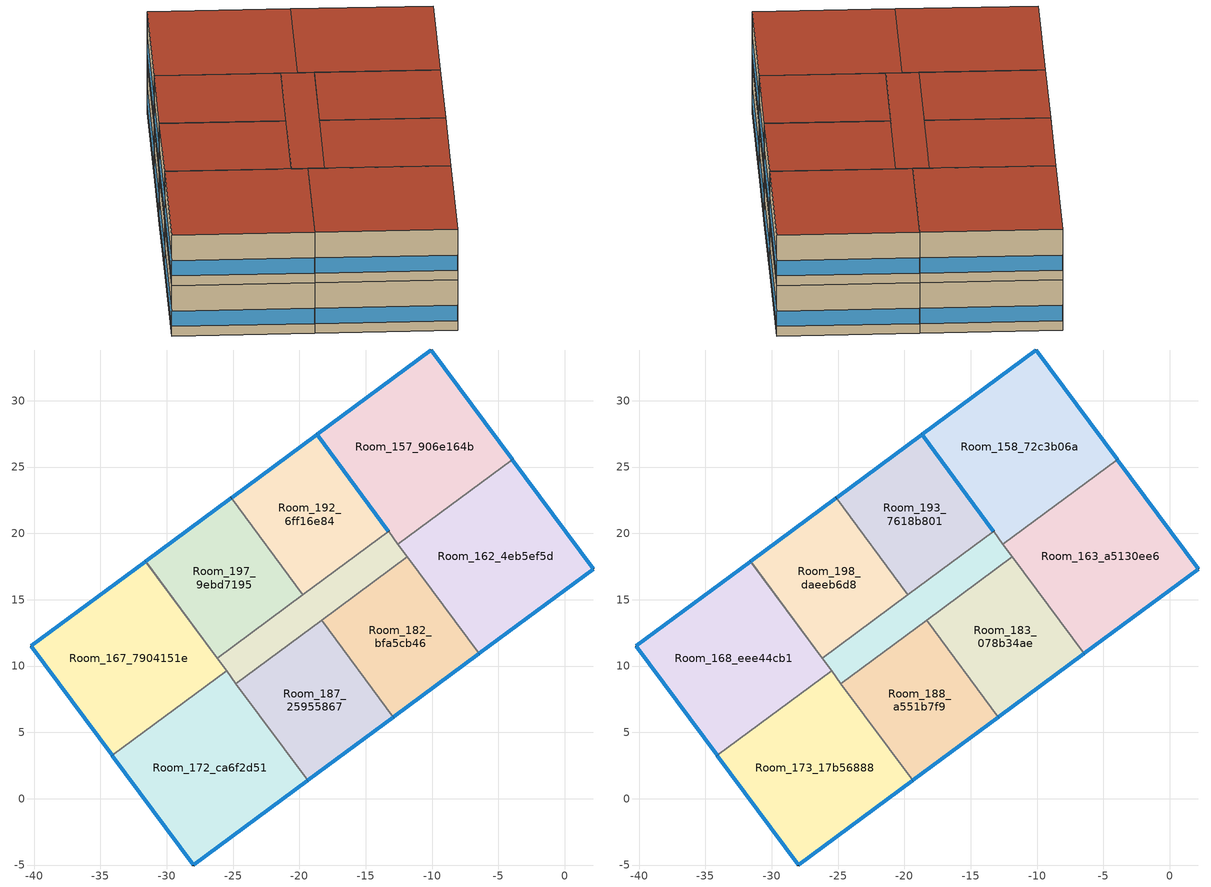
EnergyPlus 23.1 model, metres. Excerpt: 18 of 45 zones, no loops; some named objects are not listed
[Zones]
Room_157_906e164b
 floor to Room_156_32936141 (Typical Interior Floor): -10.06,33.82 -3.95,25.56 -12.57,19.19 -18.67,27.45 z12
 wall outside (Typical Insulated Exterior Mass Wall-R7 GBC): -3.95,25.56 -10.06,33.82 -18.67,27.45 -13.28,20.15 z12:16
 wall to Room_177_49199912 (Typical Interior Wall): -13.28,20.15 -12.57,19.19 z12:16
 wall to Room_162_4eb5ef5d (Typical Interior Wall): -12.57,19.19 -3.95,25.56 z12:16
 window (Customized Fenestration: u=3.08): -3.97,25.58 -10.04,33.8 / -10.08,33.8 -18.65,27.46 / -18.66,27.43 -13.3,20.17 z12.76:13.97
Room_162_4eb5ef5d
 floor to Room_161_e5f86c51 (Typical Interior Floor): -3.95,25.56 2.16,17.31 -6.46,10.93 -12.57,19.19 z12
 wall outside (Typical Insulated Exterior Mass Wall-R7 GBC): -6.46,10.93 2.16,17.31 -3.95,25.56 z12:16
 wall to Room_182_bfa5cb46 (Typical Interior Wall): -11.85,18.22 -6.46,10.93 z12:16
 wall to Room_177_49199912 (Typical Interior Wall): -12.57,19.19 -11.85,18.22 z12:16
 window (Customized Fenestration: u=3.08): 2.14,17.33 -3.94,25.54 / -6.44,10.95 2.14,17.29 z12.76:13.97
Room_167_7904151e
 floor to Room_166_d52c3456 (Typical Interior Floor): -31.6,17.89 -25.49,9.63 -34.11,3.26 -40.21,11.51 z12
 wall outside (Typical Insulated Exterior Mass Wall-R7 GBC): -31.6,17.89 -40.21,11.51 -34.11,3.26 z12:16
 wall to Room_177_49199912 (Typical Interior Wall): -25.49,9.63 -26.2,10.59 z12:16
 wall to Room_172_ca6f2d51 (Typical Interior Wall): -34.11,3.26 -25.49,9.63 z12:16
 wall to Room_197_9ebd7195 (Typical Interior Wall): -26.2,10.59 -31.6,17.89 z12:16
 window (Customized Fenestration: u=3.08): -40.2,11.49 -34.12,3.28 / -31.62,17.87 -40.19,11.53 z12.76:13.97
 roof outside (Typical IEAD Roof 19802010 6A): -40.21,11.51 -34.11,3.26 -25.49,9.63 -31.6,17.89 z16
Room_172_ca6f2d51
 floor to Room_171_979e0344 (Typical Interior Floor): -25.49,9.63 -19.38,1.37 -28,-5 -34.11,3.26 z12
 wall outside (Typical Insulated Exterior Mass Wall-R7 GBC): -34.11,3.26 -28,-5 -19.38,1.37 z12:16
 wall to Room_187_25955867 (Typical Interior Wall): -19.38,1.37 -24.78,8.66 z12:16
 wall to Room_177_49199912 (Typical Interior Wall): -24.78,8.66 -25.49,9.63 z12:16
 window (Customized Fenestration: u=3.08): -34.09,3.24 -28.02,-4.98 / -27.98,-4.98 -19.4,1.36 z12.76:13.97
Room_177_49199912
 floor to Room_176_02cfd04b (Typical Interior Floor): -13.28,20.15 -11.85,18.22 -24.78,8.66 -26.2,10.59 z12
 wall to Room_197_9ebd7195 (Typical Interior Wall): -19.74,15.37 -26.2,10.59 z12:16
 wall to Room_192_6ff16e84 (Typical Interior Wall): -13.28,20.15 -19.74,15.37 z12:16
 wall to Room_187_25955867 (Typical Interior Wall): -24.78,8.66 -18.32,13.44 z12:16
 wall to Room_182_bfa5cb46 (Typical Interior Wall): -18.32,13.44 -11.85,18.22 z12:16
Room_182_bfa5cb46
 floor to Room_181_3a411b5d (Typical Interior Floor): -11.85,18.22 -6.46,10.93 -12.92,6.15 -18.32,13.44 z12
 wall outside (Typical Insulated Exterior Mass Wall-R7 GBC): -12.92,6.15 -6.46,10.93 z12:16
 wall to Room_187_25955867 (Typical Interior Wall): -18.32,13.44 -12.92,6.15 z12:16
 window (Customized Fenestration: u=3.08): -12.9,6.17 -6.48,10.92 z12.76:13.97
Room_187_25955867
 floor to Room_186_ba301593 (Typical Interior Floor): -18.32,13.44 -12.92,6.15 -19.38,1.37 -24.78,8.66 z12
 wall outside (Typical Insulated Exterior Mass Wall-R7 GBC): -19.38,1.37 -12.92,6.15 z12:16
 window (Customized Fenestration: u=3.08): -19.36,1.39 -12.94,6.14 z12.76:13.97
Room_192_6ff16e84
 floor to Room_191_ab36b978 (Typical Interior Floor): -18.67,27.45 -13.28,20.15 -19.74,15.37 -25.14,22.67 z12
 wall outside (Typical Insulated Exterior Mass Wall-R7 GBC): -13.28,20.15 -18.67,27.45 -25.14,22.67 z12:16
 wall to Room_197_9ebd7195 (Typical Interior Wall): -25.14,22.67 -19.74,15.37 z12:16
 window (Customized Fenestration: u=3.08): -13.3,20.17 -18.66,27.43 / -18.69,27.43 -25.12,22.68 z12.76:13.97
Room_197_9ebd7195
 floor to Room_196_caea4af6 (Typical Interior Floor): -25.14,22.67 -19.74,15.37 -26.2,10.59 -31.6,17.89 z12
 wall outside (Typical Insulated Exterior Mass Wall-R7 GBC): -25.14,22.67 -31.6,17.89 z12:16
 window (Customized Fenestration: u=3.08): -25.16,22.65 -31.58,17.9 z12.76:13.97
Room_158_72c3b06a
 floor to Room_157_906e164b (Typical Interior Floor): -10.06,33.82 -3.95,25.56 -12.57,19.19 -18.67,27.45 z16
 wall outside (Typical Insulated Exterior Mass Wall-R7 GBC): -3.95,25.56 -10.06,33.82 -18.67,27.45 -13.28,20.15 z16:20
 wall to Room_178_cdf0b572 (Typical Interior Wall): -13.28,20.15 -12.57,19.19 z16:20
 wall to Room_163_a5130ee6 (Typical Interior Wall): -12.57,19.19 -3.95,25.56 z16:20
 window (Customized Fenestration: u=3.08): -3.97,25.58 -10.04,33.8 / -10.08,33.8 -18.65,27.46 / -18.66,27.43 -13.3,20.17 z16.76:17.97
 roof outside (Typical IEAD Roof 19802010 6A): -18.67,27.45 -12.57,19.19 -3.95,25.56 -10.06,33.82 z20
Room_163_a5130ee6
 floor to Room_162_4eb5ef5d (Typical Interior Floor): -3.95,25.56 2.16,17.31 -6.46,10.93 -12.57,19.19 z16
 wall outside (Typical Insulated Exterior Mass Wall-R7 GBC): -6.46,10.93 2.16,17.31 -3.95,25.56 z16:20
 wall to Room_183_078b34ae (Typical Interior Wall): -11.85,18.22 -6.46,10.93 z16:20
 wall to Room_178_cdf0b572 (Typical Interior Wall): -12.57,19.19 -11.85,18.22 z16:20
 window (Customized Fenestration: u=3.08): 2.14,17.33 -3.94,25.54 / -6.44,10.95 2.14,17.29 z16.76:17.97
 roof outside (Typical IEAD Roof 19802010 6A): -12.57,19.19 -6.46,10.93 2.16,17.31 -3.95,25.56 z20
Room_168_eee44cb1
 floor outside (Typical Insulated Exterior Mass Floor 1): -31.6,17.89 -25.49,9.63 -34.11,3.26 -40.21,11.51 z16
 wall outside (Typical Insulated Exterior Mass Wall-R7 GBC): -31.6,17.89 -40.21,11.51 -34.11,3.26 z16:20
 wall to Room_178_cdf0b572 (Typical Interior Wall): -25.49,9.63 -26.2,10.59 z16:20
 wall to Room_173_17b56888 (Typical Interior Wall): -34.11,3.26 -25.49,9.63 z16:20
 wall to Room_198_daeeb6d8 (Typical Interior Wall): -26.2,10.59 -31.6,17.89 z16:20
 window (Customized Fenestration: u=3.08): -40.2,11.49 -34.12,3.28 / -31.62,17.87 -40.19,11.53 z16.76:17.97
 roof outside (Typical IEAD Roof 19802010 6A): -40.21,11.51 -34.11,3.26 -25.49,9.63 -31.6,17.89 z20
Room_173_17b56888
 floor to Room_172_ca6f2d51 (Typical Interior Floor): -25.49,9.63 -19.38,1.37 -28,-5 -34.11,3.26 z16
 wall outside (Typical Insulated Exterior Mass Wall-R7 GBC): -34.11,3.26 -28,-5 -19.38,1.37 z16:20
 wall to Room_188_a551b7f9 (Typical Interior Wall): -19.38,1.37 -24.78,8.66 z16:20
 wall to Room_178_cdf0b572 (Typical Interior Wall): -24.78,8.66 -25.49,9.63 z16:20
 window (Customized Fenestration: u=3.08): -34.09,3.24 -28.02,-4.98 / -27.98,-4.98 -19.4,1.36 z16.76:17.97
 roof outside (Typical IEAD Roof 19802010 6A): -34.11,3.26 -28,-5 -19.38,1.37 -25.49,9.63 z20
Room_178_cdf0b572
 floor to Room_177_49199912 (Typical Interior Floor): -13.28,20.15 -11.85,18.22 -24.78,8.66 -26.2,10.59 z16
 wall to Room_198_daeeb6d8 (Typical Interior Wall): -19.74,15.37 -26.2,10.59 z16:20
 wall to Room_193_7618b801 (Typical Interior Wall): -13.28,20.15 -19.74,15.37 z16:20
 wall to Room_188_a551b7f9 (Typical Interior Wall): -24.78,8.66 -18.32,13.44 z16:20
 wall to Room_183_078b34ae (Typical Interior Wall): -18.32,13.44 -11.85,18.22 z16:20
 roof outside (Typical IEAD Roof 19802010 6A): -26.2,10.59 -24.78,8.66 -11.85,18.22 -13.28,20.15 z20
Room_183_078b34ae
 floor to Room_182_bfa5cb46 (Typical Interior Floor): -11.85,18.22 -6.46,10.93 -12.92,6.15 -18.32,13.44 z16
 wall outside (Typical Insulated Exterior Mass Wall-R7 GBC): -12.92,6.15 -6.46,10.93 z16:20
 wall to Room_188_a551b7f9 (Typical Interior Wall): -18.32,13.44 -12.92,6.15 z16:20
 window (Customized Fenestration: u=3.08): -12.9,6.17 -6.48,10.92 z16.76:17.97
 roof outside (Typical IEAD Roof 19802010 6A): -18.32,13.44 -12.92,6.15 -6.46,10.93 -11.85,18.22 z20
Room_188_a551b7f9
 floor to Room_187_25955867 (Typical Interior Floor): -18.32,13.44 -12.92,6.15 -19.38,1.37 -24.78,8.66 z16
 wall outside (Typical Insulated Exterior Mass Wall-R7 GBC): -19.38,1.37 -12.92,6.15 z16:20
 window (Customized Fenestration: u=3.08): -19.36,1.39 -12.94,6.14 z16.76:17.97
 roof outside (Typical IEAD Roof 19802010 6A): -24.78,8.66 -19.38,1.37 -12.92,6.15 -18.32,13.44 z20
Room_193_7618b801
 floor to Room_192_6ff16e84 (Typical Interior Floor): -18.67,27.45 -13.28,20.15 -19.74,15.37 -25.14,22.67 z16
 wall outside (Typical Insulated Exterior Mass Wall-R7 GBC): -13.28,20.15 -18.67,27.45 -25.14,22.67 z16:20
 wall to Room_198_daeeb6d8 (Typical Interior Wall): -25.14,22.67 -19.74,15.37 z16:20
 window (Customized Fenestration: u=3.08): -18.69,27.43 -25.12,22.68 / -13.3,20.17 -18.66,27.43 z16.76:17.97
 roof outside (Typical IEAD Roof 19802010 6A): -25.14,22.67 -19.74,15.37 -13.28,20.15 -18.67,27.45 z20
Room_198_daeeb6d8
 floor to Room_197_9ebd7195 (Typical Interior Floor): -25.14,22.67 -19.74,15.37 -26.2,10.59 -31.6,17.89 z16
 wall outside (Typical Insulated Exterior Mass Wall-R7 GBC): -25.14,22.67 -31.6,17.89 z16:20
 window (Customized Fenestration: u=3.08): -25.16,22.65 -31.58,17.9 z16.76:17.97
 roof outside (Typical IEAD Roof 19802010 6A): -31.6,17.89 -26.2,10.59 -19.74,15.37 -25.14,22.67 z20
[Building]
unnamed: North Axis {deg}=0; Terrain=City; Solar Distribution=FullExterior
[Site:Location]
Montreal Int'l: Latitude {deg}=45.47; Longitude {deg}=-73.75; Time Zone {hr}=-5; Elevation {m}=36
[Site:WaterMainsTemperature]
Calculation Method=CorrelationFromWeatherFile
[SizingPeriod:DesignDay] Day of Month=21; Dry-Bulb Temperature Range Modifier Type=DefaultMultipliers; Barometric Pressure {Pa}=100456; Rain Indicator=No; Snow Indicator=No; Daylight Saving Time Indicator=No; Solar Model Indicator=ASHRAEClearSky; Sky Clearness=0; Begin Environment Reset Mode=FullResetAtBeginEnvironment
Name | Month | Day Type | Maximum Dry-Bulb Temperature {C} | Daily Dry-Bulb Temperature Range {deltaC} | Humidity Condition Type | Wetbulb or DewPoint at Maximum Dry-Bulb {C} | Wind Speed {m/s} | Wind Direction {deg} | Enthalpy at Maximum Dry-Bulb {J/kg}
Montreal.Center-Jean.Brebeuf- Ann Clg .4% Condns DB=>MWB | 7 | SummerDesignDay | 30.2 | 9.2 | Wetbulb | 21.8 | 2.1 | 200
Montreal.Center-Jean.Brebeuf- Ann Clg .4% Condns DP=>MDB | 7 | SummerDesignDay | 26.2 | 8 | Dewpoint | 21.6 | 2.1 | 200
Montreal.Center-Jean.Brebeuf- Ann Clg .4% Condns Enth=>MDB | 7 | SummerDesignDay | 28.2 | 8 | Enthalpy |  | 2.1 | 200 | 69700
Montreal.Center-Jean.Brebeuf- Ann Clg .4% Condns WB=>MDB | 7 | SummerDesignDay | 28.2 | 8.2 | Wetbulb | 23.3 | 2.1 | 200
Montreal.Center-Jean.Brebeuf- Ann Htg Wind 99.6% Condns WS=>MCDB | 1 | WinterDesignDay | -9.4 | 0 | Wetbulb | -9.4 | 5.5 | 270
Montreal.Center-Jean.Brebeuf- Ann Hum_n 99% Condns DP=>MCDB | 1 | WinterDesignDay | -18.3 | 0 | Dewpoint | -25.6 | 2.2 | 270
Montreal.Center-Jean.Brebeuf- Ann Hum_n 99.6% Condns DP=>MCDB | 1 | WinterDesignDay | -20.8 | 0 | Dewpoint | -28.3 | 2.2 | 270
Montreal.Center-Jean.Brebeuf- April .4% Condns DB=>MCWB | 4 | SummerDesignDay | 24.2 | 8.1 | Wetbulb | 15.8 | 2.2 | 200
Montreal.Center-Jean.Brebeuf- April .4% Condns WB=>MCDB | 4 | SummerDesignDay | 22.6 | 8.1 | Wetbulb | 16.7 | 2.2 | 200
Montreal.Center-Jean.Brebeuf- April 10% Condns DB=>MCWB | 4 | SummerDesignDay | 13.9 | 12.3 | Wetbulb | 8.2 | 2.2 | 200
Montreal.Center-Jean.Brebeuf- April 10% Condns WB=>MCDB | 4 | SummerDesignDay | 13.5 | 11.2 | Wetbulb | 8.9 | 2.2 | 200
Montreal.Center-Jean.Brebeuf- April 2% Condns DB=>MCWB | 4 | SummerDesignDay | 19.5 | 8.1 | Wetbulb | 11.6 | 2.2 | 200
Montreal.Center-Jean.Brebeuf- April 2% Condns WB=>MCDB | 4 | SummerDesignDay | 17.5 | 8.1 | Wetbulb | 13.3 | 2.2 | 200
Montreal.Center-Jean.Brebeuf- April 5% Condns DB=>MCWB | 4 | SummerDesignDay | 16.6 | 12.3 | Wetbulb | 10 | 2.2 | 200
Montreal.Center-Jean.Brebeuf- April 5% Condns WB=>MCDB | 4 | SummerDesignDay | 15.3 | 11.2 | Wetbulb | 10.8 | 2.2 | 200
Montreal.Center-Jean.Brebeuf- August .4% Condns DB=>MCWB | 8 | SummerDesignDay | 31.4 | 8 | Wetbulb | 22.6 | 1.6 | 200
Montreal.Center-Jean.Brebeuf- August .4% Condns WB=>MCDB | 8 | SummerDesignDay | 29.3 | 8 | Wetbulb | 24.1 | 1.6 | 200
Montreal.Center-Jean.Brebeuf- August 10% Condns DB=>MCWB | 8 | SummerDesignDay | 26.3 | 9.2 | Wetbulb | 19.8 | 1.6 | 200
Montreal.Center-Jean.Brebeuf- August 10% Condns WB=>MCDB | 8 | SummerDesignDay | 24.7 | 8.3 | Wetbulb | 20.9 | 1.6 | 200
Montreal.Center-Jean.Brebeuf- August 2% Condns DB=>MCWB | 8 | SummerDesignDay | 29.2 | 8 | Wetbulb | 21.2 | 1.6 | 200
Montreal.Center-Jean.Brebeuf- August 2% Condns WB=>MCDB | 8 | SummerDesignDay | 27.2 | 8 | Wetbulb | 22.7 | 1.6 | 200
Montreal.Center-Jean.Brebeuf- August 5% Condns DB=>MCWB | 8 | SummerDesignDay | 27.7 | 9.2 | Wetbulb | 20.5 | 1.6 | 200
Montreal.Center-Jean.Brebeuf- August 5% Condns WB=>MCDB | 8 | SummerDesignDay | 25.7 | 8.3 | Wetbulb | 21.7 | 1.6 | 200
Montreal.Center-Jean.Brebeuf- December .4% Condns DB=>MCWB | 12 | SummerDesignDay | 10.9 | 5.8 | Wetbulb | 9.4 | 1.9 | 200
Montreal.Center-Jean.Brebeuf- December .4% Condns WB=>MCDB | 12 | SummerDesignDay | 10.8 | 5.8 | Wetbulb | 9.6 | 1.9 | 200
Montreal.Center-Jean.Brebeuf- December 10% Condns DB=>MCWB | 12 | SummerDesignDay | 3.5 | 7.2 | Wetbulb | 2.3 | 1.9 | 200
Montreal.Center-Jean.Brebeuf- December 10% Condns WB=>MCDB | 12 | SummerDesignDay | 3.4 | 7.1 | Wetbulb | 2.3 | 1.9 | 200
Montreal.Center-Jean.Brebeuf- December 2% Condns DB=>MCWB | 12 | SummerDesignDay | 7.6 | 5.8 | Wetbulb | 6.2 | 1.9 | 200
Montreal.Center-Jean.Brebeuf- December 2% Condns WB=>MCDB | 12 | SummerDesignDay | 7.5 | 5.8 | Wetbulb | 6.3 | 1.9 | 200
Montreal.Center-Jean.Brebeuf- December 5% Condns DB=>MCWB | 12 | SummerDesignDay | 5.4 | 7.2 | Wetbulb | 4 | 1.9 | 200
Montreal.Center-Jean.Brebeuf- December 5% Condns WB=>MCDB | 12 | SummerDesignDay | 5.2 | 7.1 | Wetbulb | 4.1 | 1.9 | 200
Montreal.Center-Jean.Brebeuf- February .4% Condns DB=>MCWB | 2 | SummerDesignDay | 8.2 | 7.1 | Wetbulb | 5.7 | 2 | 200
Montreal.Center-Jean.Brebeuf- February .4% Condns WB=>MCDB | 2 | SummerDesignDay | 7.9 | 7.1 | Wetbulb | 6.3 | 2 | 200
Montreal.Center-Jean.Brebeuf- February 10% Condns DB=>MCWB | 2 | SummerDesignDay | 2 | 7.9 | Wetbulb | 0.6 | 2 | 200
Montreal.Center-Jean.Brebeuf- February 10% Condns WB=>MCDB | 2 | SummerDesignDay | 2 | 7.7 | Wetbulb | 0.7 | 2 | 200
Montreal.Center-Jean.Brebeuf- February 2% Condns DB=>MCWB | 2 | SummerDesignDay | 5.6 | 7.1 | Wetbulb | 3.5 | 2 | 200
Montreal.Center-Jean.Brebeuf- February 2% Condns WB=>MCDB | 2 | SummerDesignDay | 5.3 | 7.1 | Wetbulb | 3.8 | 2 | 200
Montreal.Center-Jean.Brebeuf- February 5% Condns DB=>MCWB | 2 | SummerDesignDay | 3.7 | 7.9 | Wetbulb | 2 | 2 | 200
Montreal.Center-Jean.Brebeuf- February 5% Condns WB=>MCDB | 2 | SummerDesignDay | 3.5 | 7.7 | Wetbulb | 2.2 | 2 | 200
Montreal.Center-Jean.Brebeuf- January .4% Condns DB=>MCWB | 1 | SummerDesignDay | 9.3 | 7 | Wetbulb | 8.4 | 2 | 200
Montreal.Center-Jean.Brebeuf- January .4% Condns WB=>MCDB | 1 | SummerDesignDay | 9.2 | 7 | Wetbulb | 8.5 | 2 | 200
Montreal.Center-Jean.Brebeuf- January 10% Condns DB=>MCWB | 1 | SummerDesignDay | 1.4 | 8.3 | Wetbulb | 0.2 | 2 | 200
Montreal.Center-Jean.Brebeuf- January 10% Condns WB=>MCDB | 1 | SummerDesignDay | 1.4 | 8.3 | Wetbulb | 0.4 | 2 | 200
Montreal.Center-Jean.Brebeuf- January 2% Condns DB=>MCWB | 1 | SummerDesignDay | 5.9 | 7 | Wetbulb | 4.9 | 2 | 200
Montreal.Center-Jean.Brebeuf- January 2% Condns WB=>MCDB | 1 | SummerDesignDay | 5.8 | 7 | Wetbulb | 4.9 | 2 | 200
Montreal.Center-Jean.Brebeuf- January 5% Condns DB=>MCWB | 1 | SummerDesignDay | 3.6 | 8.3 | Wetbulb | 2.3 | 2 | 200
Montreal.Center-Jean.Brebeuf- January 5% Condns WB=>MCDB | 1 | SummerDesignDay | 3.5 | 8.3 | Wetbulb | 2.3 | 2 | 200
Montreal.Center-Jean.Brebeuf- July .4% Condns DB=>MCWB | 7 | SummerDesignDay | 32.3 | 8 | Wetbulb | 23.5 | 1.7 | 200
Montreal.Center-Jean.Brebeuf- July .4% Condns WB=>MCDB | 7 | SummerDesignDay | 30.8 | 8 | Wetbulb | 25 | 1.7 | 200
Montreal.Center-Jean.Brebeuf- July 10% Condns DB=>MCWB | 7 | SummerDesignDay | 27.2 | 9.2 | Wetbulb | 20.2 | 1.7 | 200
Montreal.Center-Jean.Brebeuf- July 10% Condns WB=>MCDB | 7 | SummerDesignDay | 25.7 | 8.2 | Wetbulb | 21.4 | 1.7 | 200
Montreal.Center-Jean.Brebeuf- July 2% Condns DB=>MCWB | 7 | SummerDesignDay | 30.2 | 8 | Wetbulb | 22 | 1.7 | 200
Montreal.Center-Jean.Brebeuf- July 2% Condns WB=>MCDB | 7 | SummerDesignDay | 28.3 | 8 | Wetbulb | 23.6 | 1.7 | 200
Montreal.Center-Jean.Brebeuf- July 5% Condns DB=>MCWB | 7 | SummerDesignDay | 28.6 | 9.2 | Wetbulb | 21.2 | 1.7 | 200
Montreal.Center-Jean.Brebeuf- July 5% Condns WB=>MCDB | 7 | SummerDesignDay | 26.7 | 8.2 | Wetbulb | 22.5 | 1.7 | 200
Montreal.Center-Jean.Brebeuf- June .4% Condns DB=>MCWB | 6 | SummerDesignDay | 31.6 | 8.4 | Wetbulb | 22.6 | 1.8 | 200
Montreal.Center-Jean.Brebeuf- June .4% Condns WB=>MCDB | 6 | SummerDesignDay | 29.9 | 8.4 | Wetbulb | 23.7 | 1.8 | 200
Montreal.Center-Jean.Brebeuf- June 10% Condns DB=>MCWB | 6 | SummerDesignDay | 25.6 | 10.5 | Wetbulb | 18.4 | 1.8 | 200
Montreal.Center-Jean.Brebeuf- June 10% Condns WB=>MCDB | 6 | SummerDesignDay | 24.2 | 9 | Wetbulb | 19.9 | 1.8 | 200
Montreal.Center-Jean.Brebeuf- June 2% Condns DB=>MCWB | 6 | SummerDesignDay | 29.2 | 8.4 | Wetbulb | 21 | 1.8 | 200
Montreal.Center-Jean.Brebeuf- June 2% Condns WB=>MCDB | 6 | SummerDesignDay | 27.7 | 8.4 | Wetbulb | 22.3 | 1.8 | 200
Montreal.Center-Jean.Brebeuf- June 5% Condns DB=>MCWB | 6 | SummerDesignDay | 27.4 | 10.5 | Wetbulb | 19.8 | 1.8 | 200
Montreal.Center-Jean.Brebeuf- June 5% Condns WB=>MCDB | 6 | SummerDesignDay | 25.4 | 9 | Wetbulb | 21 | 1.8 | 200
Montreal.Center-Jean.Brebeuf- March .4% Condns DB=>MCWB | 3 | SummerDesignDay | 17.1 | 7.1 | Wetbulb | 12.2 | 2.1 | 200
Montreal.Center-Jean.Brebeuf- March .4% Condns WB=>MCDB | 3 | SummerDesignDay | 16.7 | 7.1 | Wetbulb | 13 | 2.1 | 200
Montreal.Center-Jean.Brebeuf- March 10% Condns DB=>MCWB | 3 | SummerDesignDay | 6.4 | 9.3 | Wetbulb | 3.4 | 2.1 | 200
Montreal.Center-Jean.Brebeuf- March 10% Condns WB=>MCDB | 3 | SummerDesignDay | 6 | 8.9 | Wetbulb | 3.7 | 2.1 | 200
Montreal.Center-Jean.Brebeuf- March 2% Condns DB=>MCWB | 3 | SummerDesignDay | 11.4 | 7.1 | Wetbulb | 6.9 | 2.1 | 200
Montreal.Center-Jean.Brebeuf- March 2% Condns WB=>MCDB | 3 | SummerDesignDay | 10.4 | 7.1 | Wetbulb | 7.6 | 2.1 | 200
Montreal.Center-Jean.Brebeuf- March 5% Condns DB=>MCWB | 3 | SummerDesignDay | 8.4 | 9.3 | Wetbulb | 4.9 | 2.1 | 200
Montreal.Center-Jean.Brebeuf- March 5% Condns WB=>MCDB | 3 | SummerDesignDay | 8 | 8.9 | Wetbulb | 5.4 | 2.1 | 200
Montreal.Center-Jean.Brebeuf- May .4% Condns DB=>MCWB | 5 | SummerDesignDay | 29.1 | 8.8 | Wetbulb | 19.2 | 2 | 200
Montreal.Center-Jean.Brebeuf- May .4% Condns WB=>MCDB | 5 | SummerDesignDay | 26.6 | 8.8 | Wetbulb | 20.8 | 2 | 200
Montreal.Center-Jean.Brebeuf- May 10% Condns DB=>MCWB | 5 | SummerDesignDay | 21.5 | 11.4 | Wetbulb | 14.7 | 2 | 200
Montreal.Center-Jean.Brebeuf- May 10% Condns WB=>MCDB | 5 | SummerDesignDay | 19.9 | 9.9 | Wetbulb | 15.6 | 2 | 200
Montreal.Center-Jean.Brebeuf- May 2% Condns DB=>MCWB | 5 | SummerDesignDay | 26.2 | 8.8 | Wetbulb | 17.1 | 2 | 200
Montreal.Center-Jean.Brebeuf- May 2% Condns WB=>MCDB | 5 | SummerDesignDay | 23.8 | 8.8 | Wetbulb | 19 | 2 | 200
Montreal.Center-Jean.Brebeuf- May 5% Condns DB=>MCWB | 5 | SummerDesignDay | 23.8 | 11.4 | Wetbulb | 15.6 | 2 | 200
Montreal.Center-Jean.Brebeuf- May 5% Condns WB=>MCDB | 5 | SummerDesignDay | 21.9 | 9.9 | Wetbulb | 17.4 | 2 | 200
Montreal.Center-Jean.Brebeuf- November .4% Condns DB=>MCWB | 11 | SummerDesignDay | 16.8 | 5.8 | Wetbulb | 13.7 | 1.8 | 200
Montreal.Center-Jean.Brebeuf- November .4% Condns WB=>MCDB | 11 | SummerDesignDay | 15.8 | 5.8 | Wetbulb | 14.5 | 1.8 | 200
Montreal.Center-Jean.Brebeuf- November 10% Condns DB=>MCWB | 11 | SummerDesignDay | 9.7 | 8.7 | Wetbulb | 7.2 | 1.8 | 200
Montreal.Center-Jean.Brebeuf- November 10% Condns WB=>MCDB | 11 | SummerDesignDay | 9.4 | 8.5 | Wetbulb | 7.4 | 1.8 | 200
Montreal.Center-Jean.Brebeuf- November 2% Condns DB=>MCWB | 11 | SummerDesignDay | 14 | 5.8 | Wetbulb | 11.5 | 1.8 | 200
Montreal.Center-Jean.Brebeuf- November 2% Condns WB=>MCDB | 11 | SummerDesignDay | 13.8 | 5.8 | Wetbulb | 11.8 | 1.8 | 200
Montreal.Center-Jean.Brebeuf- November 5% Condns DB=>MCWB | 11 | SummerDesignDay | 11.8 | 8.7 | Wetbulb | 9.3 | 1.8 | 200
Montreal.Center-Jean.Brebeuf- November 5% Condns WB=>MCDB | 11 | SummerDesignDay | 11.4 | 8.5 | Wetbulb | 9.6 | 1.8 | 200
Montreal.Center-Jean.Brebeuf- October .4% Condns DB=>MCWB | 10 | SummerDesignDay | 23.7 | 6.7 | Wetbulb | 17.4 | 1.8 | 200
Montreal.Center-Jean.Brebeuf- October .4% Condns WB=>MCDB | 10 | SummerDesignDay | 22.4 | 6.7 | Wetbulb | 19 | 1.8 | 200
Montreal.Center-Jean.Brebeuf- October 10% Condns DB=>MCWB | 10 | SummerDesignDay | 16.2 | 9.4 | Wetbulb | 12.6 | 1.8 | 200
Montreal.Center-Jean.Brebeuf- October 10% Condns WB=>MCDB | 10 | SummerDesignDay | 15.6 | 8.6 | Wetbulb | 13.1 | 1.8 | 200
Montreal.Center-Jean.Brebeuf- October 2% Condns DB=>MCWB | 10 | SummerDesignDay | 20.7 | 6.7 | Wetbulb | 15.7 | 1.8 | 200
Montreal.Center-Jean.Brebeuf- October 2% Condns WB=>MCDB | 10 | SummerDesignDay | 19.7 | 6.7 | Wetbulb | 16.4 | 1.8 | 200
Montreal.Center-Jean.Brebeuf- October 5% Condns DB=>MCWB | 10 | SummerDesignDay | 18.2 | 9.4 | Wetbulb | 14 | 1.8 | 200
Montreal.Center-Jean.Brebeuf- October 5% Condns WB=>MCDB | 10 | SummerDesignDay | 17.6 | 8.6 | Wetbulb | 14.6 | 1.8 | 200
Montreal.Center-Jean.Brebeuf- September .4% Condns DB=>MCWB | 9 | SummerDesignDay | 30.3 | 8 | Wetbulb | 21.9 | 1.7 | 200
Montreal.Center-Jean.Brebeuf- September .4% Condns WB=>MCDB | 9 | SummerDesignDay | 28 | 8 | Wetbulb | 23.1 | 1.7 | 200
Montreal.Center-Jean.Brebeuf- September 10% Condns DB=>MCWB | 9 | SummerDesignDay | 23.2 | 9.6 | Wetbulb | 18.5 | 1.7 | 200
Montreal.Center-Jean.Brebeuf- September 10% Condns WB=>MCDB | 9 | SummerDesignDay | 22.7 | 8.8 | Wetbulb | 19 | 1.7 | 200
Montreal.Center-Jean.Brebeuf- September 2% Condns DB=>MCWB | 9 | SummerDesignDay | 27.3 | 8 | Wetbulb | 20.3 | 1.7 | 200
Montreal.Center-Jean.Brebeuf- September 2% Condns WB=>MCDB | 9 | SummerDesignDay | 25.6 | 8 | Wetbulb | 21.5 | 1.7 | 200
Montreal.Center-Jean.Brebeuf- September 5% Condns DB=>MCWB | 9 | SummerDesignDay | 25.1 | 9.6 | Wetbulb | 19.4 | 1.7 | 200
Montreal.Center-Jean.Brebeuf- September 5% Condns WB=>MCDB | 9 | SummerDesignDay | 24.2 | 8.8 | Wetbulb | 20.2 | 1.7 | 200
[Material] Thermal Absorptance=0.9
Name | Roughness | Thickness {m} | Conductivity {W/m-K} | Density {kg/m3} | Specific Heat {J/kg-K} | Solar Absorptance | Visible Absorptance
1/2IN Gypsum 2 | Smooth | 0.0127 | 0.159893 | 784.902 | 829.465 | 0.4 | 0.4
100mm Normalweight concrete floor | MediumRough | 0.1016 | 2.31045 | 2322 | 832.557 | 0.7 | 0.7
1IN Stucco 4 | Smooth | 0.0253 | 0.691337 | 1858 | 836.46 | 0.7 | 0.92
4 in. Normalweight Concrete Floor 2 | MediumRough | 0.1016 | 2.31 | 2322 | 832 | 0.7 | 0.7
8IN CONCRETE HW RefBldg 2 | Rough | 0.2032 | 1.31012 | 2240.01 | 836.26 | 0.7 | 0.7
G01 13mm gypsum board | Smooth | 0.0127 | 0.160031 | 800.001 | 1090.73 | 0.7 | 0.5
Metal Roof Surface 2 | Smooth | 0.0008 | 45.28 | 7824 | 500 | 0.7 | 0.7
Roof Membrane 1 | VeryRough | 0.0095 | 0.16 | 1121.29 | 1460 | 0.7 | 0.7
[Material:NoMass] Thermal Absorptance=0.9; Solar Absorptance=0.7
Name | Roughness | Thermal Resistance {m2-K/W} | Visible Absorptance
CP02 CARPET PAD 1; Typical Carpet Pad 4 | Smooth | 0.21648 | 0.8
Typical Insulation U=0.276 | Smooth | 3.62 | 0.7
Typical Insulation-R5 GBC | MediumSmooth | 0.65 | 0.7
[WindowMaterial:SimpleGlazingSystem]
Fenestration U=3.08 0.66: U-Factor {W/m2-K}=3.08; Solar Heat Gain Coefficient=0.66; Visible Transmittance=0.21
[Construction]
Customized Fenestration: u=3.08: Fenestration U=3.08 0.66
Typical IEAD Roof 19802010 6A: Roof Membrane 1, Typical Insulation U=0.276, Metal Roof Surface 2
Typical Insulated Exterior Mass Floor 1: 4 in. Normalweight Concrete Floor 2, Typical Carpet Pad 4
Typical Insulated Exterior Mass Wall-R7 GBC: 1IN Stucco 4, 8IN CONCRETE HW RefBldg 2, Typical Insulation-R5 GBC, 1/2IN Gypsum 2
Typical Interior Floor: 100mm Normalweight concrete floor, CP02 CARPET PAD 1
Typical Interior Wall: G01 13mm gypsum board, G01 13mm gypsum board
[Zone] Multiplier=1; Ceiling Height {m}=4; Part of Total Floor Area=Yes
Name | Volume {m3}
Room_157_906e164b; Room_158_72c3b06a; Room_167_7904151e; Room_168_eee44cb1 | 440.214
Room_162_4eb5ef5d; Room_163_a5130ee6; Room_172_ca6f2d51; Room_173_17b56888 | 440.223
Room_177_49199912; Room_178_cdf0b572 | 154.328
Room_182_bfa5cb46; Room_183_078b34ae; Room_187_25955867; Room_188_a551b7f9 | 291.629
Room_192_6ff16e84; Room_193_7618b801; Room_197_9ebd7195; Room_198_daeeb6d8 | 291.578
[Space]
Name | Zone | Space Type
Room_157_906e164b_Space | Room_157_906e164b | MURB large
Room_158_72c3b06a_Space | Room_158_72c3b06a | MURB large
Room_162_4eb5ef5d_Space | Room_162_4eb5ef5d | MURB large
Room_163_a5130ee6_Space | Room_163_a5130ee6 | MURB large
Room_167_7904151e_Space | Room_167_7904151e | MURB large
Room_168_eee44cb1_Space | Room_168_eee44cb1 | MURB large
Room_172_ca6f2d51_Space | Room_172_ca6f2d51 | MURB large
Room_173_17b56888_Space | Room_173_17b56888 | MURB large
Room_177_49199912_Space | Room_177_49199912 | MURB lobby
Room_178_cdf0b572_Space | Room_178_cdf0b572 | MURB lobby
Room_182_bfa5cb46_Space | Room_182_bfa5cb46 | MURB small
Room_183_078b34ae_Space | Room_183_078b34ae | MURB small
Room_187_25955867_Space | Room_187_25955867 | MURB small
Room_188_a551b7f9_Space | Room_188_a551b7f9 | MURB small
Room_192_6ff16e84_Space | Room_192_6ff16e84 | MURB small
Room_193_7618b801_Space | Room_193_7618b801 | MURB small
Room_197_9ebd7195_Space | Room_197_9ebd7195 | MURB small
Room_198_daeeb6d8_Space | Room_198_daeeb6d8 | MURB small
[SpaceList]
MURB large: Room_167_7904151e_Space, Room_161_e5f86c51_Space, Room_159_8b47793c_Space, Room_154_88f8efbc_Space, Room_160_a3478f36_Space, Room_155_0ae0dd08_Space, Room_170_bd5fbc68_Space, Room_156_32936141_Space, Room_158_72c3b06a_Space, Room_157_906e164b_Space, Room_162_4eb5ef5d_Space, Room_163_a5130ee6_Space, Room_164_3e08d99e_Space, Room_165_a5b36c44_Space, Room_166_d52c3456_Space, Room_168_eee44cb1_Space, Room_169_363acbfe_Space, Room_171_979e0344_Space, Room_172_ca6f2d51_Space, Room_173_17b56888_Space
MURB lobby: Room_174_8eef18f5_Space, Room_178_cdf0b572_Space, Room_175_80535c83_Space, Room_176_02cfd04b_Space, Room_177_49199912_Space
MURB small: Room_185_11312bd5_Space, Room_198_daeeb6d8_Space, Room_191_ab36b978_Space, Room_190_49bae4c7_Space, Room_187_25955867_Space, Room_189_f6222f36_Space, Room_184_7dd9a879_Space, Room_182_bfa5cb46_Space, Room_183_078b34ae_Space, Room_179_acc3bcf1_Space, Room_186_ba301593_Space, Room_180_7ad8616b_Space, Room_181_3a411b5d_Space, Room_188_a551b7f9_Space, Room_192_6ff16e84_Space, Room_193_7618b801_Space, Room_194_89083346_Space, Room_195_a34f2085_Space, Room_196_caea4af6_Space, Room_197_9ebd7195_Space
[People] Number of People Schedule=MidriseApartment Apartment Occ; Number of People Calculation Method=People/Area; People per Floor Area {person/m2}=0.0283091; Fraction Radiant=0.3; Activity Level Schedule=MidriseApartment Activity
Name | Zone or ZoneList or Space or SpaceList
People 1 | MURB large
People 2 | MURB small
[ElectricEquipment] Schedule=MURB Appliances and lighting; Design Level Calculation Method=Watts/Area; Watts per Zone Floor Area {W/m2}=8.15; Fraction Latent=0; Fraction Radiant=0.5; Fraction Lost=0
Name | Zone or ZoneList or Space or SpaceList
Electric Equipment 1 | MURB large
Electric Equipment 2 | MURB small
[ZoneInfiltration:DesignFlowRate] Design Flow Rate Calculation Method=Flow/ExteriorArea; Flow Rate per Exterior Surface Area {m3/s-m2}=0.000429477; Velocity Term Coefficient=0
Name | Zone or ZoneList or Space or SpaceList | Schedule | Constant Term Coefficient | Temperature Term Coefficient | Velocity Squared Term Coefficient
Room_157_906e164b_Space HVAC Off Infiltration | Room_157_906e164b_Space | Infiltration HVAC Off Schedule | 0 | 0.0141 | 0.0265
Room_157_906e164b_Space HVAC On Infiltration | Room_157_906e164b_Space | Infiltration HVAC On Schedule | -0.0328 | 0.0011 | 0.0145
Room_158_72c3b06a_Space HVAC Off Infiltration | Room_158_72c3b06a_Space | Infiltration HVAC Off Schedule | 0 | 0.0141 | 0.0265
Room_158_72c3b06a_Space HVAC On Infiltration | Room_158_72c3b06a_Space | Infiltration HVAC On Schedule | -0.0328 | 0.0011 | 0.0145
Room_162_4eb5ef5d_Space HVAC Off Infiltration | Room_162_4eb5ef5d_Space | Infiltration HVAC Off Schedule | 0 | 0.0141 | 0.0265
Room_162_4eb5ef5d_Space HVAC On Infiltration | Room_162_4eb5ef5d_Space | Infiltration HVAC On Schedule | -0.0328 | 0.0011 | 0.0145
Room_163_a5130ee6_Space HVAC Off Infiltration | Room_163_a5130ee6_Space | Infiltration HVAC Off Schedule | 0 | 0.0141 | 0.0265
Room_163_a5130ee6_Space HVAC On Infiltration | Room_163_a5130ee6_Space | Infiltration HVAC On Schedule | -0.0328 | 0.0011 | 0.0145
Room_167_7904151e_Space HVAC Off Infiltration | Room_167_7904151e_Space | Infiltration HVAC Off Schedule | 0 | 0.0141 | 0.0265
Room_167_7904151e_Space HVAC On Infiltration | Room_167_7904151e_Space | Infiltration HVAC On Schedule | -0.0328 | 0.0011 | 0.0145
Room_168_eee44cb1_Space HVAC Off Infiltration | Room_168_eee44cb1_Space | Infiltration HVAC Off Schedule | 0 | 0.0141 | 0.0265
Room_168_eee44cb1_Space HVAC On Infiltration | Room_168_eee44cb1_Space | Infiltration HVAC On Schedule | -0.0328 | 0.0011 | 0.0145
Room_172_ca6f2d51_Space HVAC Off Infiltration | Room_172_ca6f2d51_Space | Infiltration HVAC Off Schedule | 0 | 0.0141 | 0.0265
Room_172_ca6f2d51_Space HVAC On Infiltration | Room_172_ca6f2d51_Space | Infiltration HVAC On Schedule | -0.0328 | 0.0011 | 0.0145
Room_173_17b56888_Space HVAC Off Infiltration | Room_173_17b56888_Space | Infiltration HVAC Off Schedule | 0 | 0.0141 | 0.0265
Room_173_17b56888_Space HVAC On Infiltration | Room_173_17b56888_Space | Infiltration HVAC On Schedule | -0.0328 | 0.0011 | 0.0145
Room_178_cdf0b572_Space HVAC Off Infiltration | Room_178_cdf0b572_Space | Infiltration HVAC Off Schedule | 0 | 0.0141 | 0.0265
Room_178_cdf0b572_Space HVAC On Infiltration | Room_178_cdf0b572_Space | Infiltration HVAC On Schedule | -0.0328 | 0.0011 | 0.0145
Room_182_bfa5cb46_Space HVAC Off Infiltration | Room_182_bfa5cb46_Space | Infiltration HVAC Off Schedule | 0 | 0.0141 | 0.0265
Room_182_bfa5cb46_Space HVAC On Infiltration | Room_182_bfa5cb46_Space | Infiltration HVAC On Schedule | -0.0328 | 0.0011 | 0.0145
Room_183_078b34ae_Space HVAC Off Infiltration | Room_183_078b34ae_Space | Infiltration HVAC Off Schedule | 0 | 0.0141 | 0.0265
Room_183_078b34ae_Space HVAC On Infiltration | Room_183_078b34ae_Space | Infiltration HVAC On Schedule | -0.0328 | 0.0011 | 0.0145
Room_187_25955867_Space HVAC Off Infiltration | Room_187_25955867_Space | Infiltration HVAC Off Schedule | 0 | 0.0141 | 0.0265
Room_187_25955867_Space HVAC On Infiltration | Room_187_25955867_Space | Infiltration HVAC On Schedule | -0.0328 | 0.0011 | 0.0145
Room_188_a551b7f9_Space HVAC Off Infiltration | Room_188_a551b7f9_Space | Infiltration HVAC Off Schedule | 0 | 0.0141 | 0.0265
Room_188_a551b7f9_Space HVAC On Infiltration | Room_188_a551b7f9_Space | Infiltration HVAC On Schedule | -0.0328 | 0.0011 | 0.0145
Room_192_6ff16e84_Space HVAC Off Infiltration | Room_192_6ff16e84_Space | Infiltration HVAC Off Schedule | 0 | 0.0141 | 0.0265
Room_192_6ff16e84_Space HVAC On Infiltration | Room_192_6ff16e84_Space | Infiltration HVAC On Schedule | -0.0328 | 0.0011 | 0.0145
Room_193_7618b801_Space HVAC Off Infiltration | Room_193_7618b801_Space | Infiltration HVAC Off Schedule | 0 | 0.0141 | 0.0265
Room_193_7618b801_Space HVAC On Infiltration | Room_193_7618b801_Space | Infiltration HVAC On Schedule | -0.0328 | 0.0011 | 0.0145
Room_197_9ebd7195_Space HVAC Off Infiltration | Room_197_9ebd7195_Space | Infiltration HVAC Off Schedule | 0 | 0.0141 | 0.0265
Room_197_9ebd7195_Space HVAC On Infiltration | Room_197_9ebd7195_Space | Infiltration HVAC On Schedule | -0.0328 | 0.0011 | 0.0145
Room_198_daeeb6d8_Space HVAC Off Infiltration | Room_198_daeeb6d8_Space | Infiltration HVAC Off Schedule | 0 | 0.0141 | 0.0265
Room_198_daeeb6d8_Space HVAC On Infiltration | Room_198_daeeb6d8_Space | Infiltration HVAC On Schedule | -0.0328 | 0.0011 | 0.0145
[ZoneVentilation:WindandStackOpenArea] Opening Area Fraction Schedule=Natural Ventilation; Opening Effectiveness=Autocalculate; Height Difference {m}=0.5; Discharge Coefficient for Opening=Autocalculate; Minimum Indoor Temperature {C}=21.67; Maximum Indoor Temperature {C}=40; Delta Temperature {deltaC}=3; Minimum Outdoor Temperature {C}=18.3333; Maximum Outdoor Temperature {C}=25.5556; Maximum Wind Speed {m/s}=5.4
Name | Zone or Space | Opening Area {m2} | Effective Angle {deg}
Room_157_906e164b..Face6_Glz1_WindandStackOpenArea; Room_157_906e164b..Face6_Glz2_WindandStackOpenArea; Room_157_906e164b..Face6_Glz0_WindandStackOpenArea | Room_157_906e164b | 3.62805 | 233.508
Room_157_906e164b..Face3_Glz1_WindandStackOpenArea; Room_157_906e164b..Face3_Glz0_WindandStackOpenArea; Room_157_906e164b..Face3_Glz2_WindandStackOpenArea | Room_157_906e164b | 4.10827 | 53.5111
Room_157_906e164b..Face5_Glz1_WindandStackOpenArea; Room_157_906e164b..Face5_Glz3_WindandStackOpenArea; Room_157_906e164b..Face5_Glz0_WindandStackOpenArea; Room_157_906e164b..Face5_Glz2_WindandStackOpenArea | Room_157_906e164b | 3.21483 | 323.508
Room_158_72c3b06a..Face6_Glz1_WindandStackOpenArea; Room_158_72c3b06a..Face6_Glz2_WindandStackOpenArea; Room_158_72c3b06a..Face6_Glz0_WindandStackOpenArea | Room_158_72c3b06a | 3.62805 | 233.508
Room_158_72c3b06a..Face5_Glz2_WindandStackOpenArea; Room_158_72c3b06a..Face5_Glz0_WindandStackOpenArea; Room_158_72c3b06a..Face5_Glz1_WindandStackOpenArea; Room_158_72c3b06a..Face5_Glz3_WindandStackOpenArea | Room_158_72c3b06a | 3.21483 | 323.508
Room_158_72c3b06a..Face3_Glz1_WindandStackOpenArea; Room_158_72c3b06a..Face3_Glz2_WindandStackOpenArea; Room_158_72c3b06a..Face3_Glz0_WindandStackOpenArea | Room_158_72c3b06a | 4.10827 | 53.5111
Room_162_4eb5ef5d..Face5_Glz2_WindandStackOpenArea; Room_162_4eb5ef5d..Face5_Glz0_WindandStackOpenArea; Room_162_4eb5ef5d..Face5_Glz1_WindandStackOpenArea | Room_162_4eb5ef5d | 4.10784 | 53.5111
Room_162_4eb5ef5d..Face6_Glz0_WindandStackOpenArea; Room_162_4eb5ef5d..Face6_Glz1_WindandStackOpenArea; Room_162_4eb5ef5d..Face6_Glz2_WindandStackOpenArea; Room_162_4eb5ef5d..Face6_Glz3_WindandStackOpenArea | Room_162_4eb5ef5d | 3.21483 | 143.508
Room_163_a5130ee6..Face5_Glz0_WindandStackOpenArea; Room_163_a5130ee6..Face5_Glz1_WindandStackOpenArea; Room_163_a5130ee6..Face5_Glz2_WindandStackOpenArea | Room_163_a5130ee6 | 4.10784 | 53.5111
Room_163_a5130ee6..Face6_Glz0_WindandStackOpenArea; Room_163_a5130ee6..Face6_Glz1_WindandStackOpenArea; Room_163_a5130ee6..Face6_Glz2_WindandStackOpenArea; Room_163_a5130ee6..Face6_Glz3_WindandStackOpenArea | Room_163_a5130ee6 | 3.21483 | 143.508
Room_167_7904151e..Face3_Glz0_WindandStackOpenArea; Room_167_7904151e..Face3_Glz1_WindandStackOpenArea; Room_167_7904151e..Face3_Glz2_WindandStackOpenArea | Room_167_7904151e | 4.10827 | 233.511
Room_167_7904151e..Face5_Glz0_WindandStackOpenArea; Room_167_7904151e..Face5_Glz1_WindandStackOpenArea; Room_167_7904151e..Face5_Glz2_WindandStackOpenArea; Room_167_7904151e..Face5_Glz3_WindandStackOpenArea | Room_167_7904151e | 3.21483 | 323.514
Room_168_eee44cb1..Face5_Glz3_WindandStackOpenArea; Room_168_eee44cb1..Face5_Glz0_WindandStackOpenArea; Room_168_eee44cb1..Face5_Glz1_WindandStackOpenArea; Room_168_eee44cb1..Face5_Glz2_WindandStackOpenArea | Room_168_eee44cb1 | 3.21483 | 323.514
Room_168_eee44cb1..Face3_Glz0_WindandStackOpenArea; Room_168_eee44cb1..Face3_Glz1_WindandStackOpenArea; Room_168_eee44cb1..Face3_Glz2_WindandStackOpenArea | Room_168_eee44cb1 | 4.10827 | 233.511
Room_172_ca6f2d51..Face6_Glz2_WindandStackOpenArea; Room_172_ca6f2d51..Face6_Glz0_WindandStackOpenArea; Room_172_ca6f2d51..Face6_Glz1_WindandStackOpenArea; Room_172_ca6f2d51..Face6_Glz3_WindandStackOpenArea | Room_172_ca6f2d51 | 3.21483 | 143.514
Room_172_ca6f2d51..Face5_Glz0_WindandStackOpenArea; Room_172_ca6f2d51..Face5_Glz1_WindandStackOpenArea; Room_172_ca6f2d51..Face5_Glz2_WindandStackOpenArea | Room_172_ca6f2d51 | 4.10784 | 233.511
Room_173_17b56888..Face5_Glz1_WindandStackOpenArea; Room_173_17b56888..Face5_Glz0_WindandStackOpenArea; Room_173_17b56888..Face5_Glz2_WindandStackOpenArea | Room_173_17b56888 | 4.10784 | 233.511
Room_173_17b56888..Face6_Glz0_WindandStackOpenArea; Room_173_17b56888..Face6_Glz1_WindandStackOpenArea; Room_173_17b56888..Face6_Glz2_WindandStackOpenArea; Room_173_17b56888..Face6_Glz3_WindandStackOpenArea | Room_173_17b56888 | 3.21483 | 143.514
Room_182_bfa5cb46..Face5_Glz0_WindandStackOpenArea; Room_182_bfa5cb46..Face5_Glz1_WindandStackOpenArea; Room_182_bfa5cb46..Face5_Glz2_WindandStackOpenArea | Room_182_bfa5cb46 | 3.21537 | 143.511
Room_183_078b34ae..Face5_Glz0_WindandStackOpenArea; Room_183_078b34ae..Face5_Glz1_WindandStackOpenArea; Room_183_078b34ae..Face5_Glz2_WindandStackOpenArea | Room_183_078b34ae | 3.21537 | 143.511
Room_187_25955867..Face5_Glz0_WindandStackOpenArea; Room_187_25955867..Face5_Glz1_WindandStackOpenArea; Room_187_25955867..Face5_Glz2_WindandStackOpenArea | Room_187_25955867 | 3.21537 | 143.511
Room_188_a551b7f9..Face5_Glz0_WindandStackOpenArea; Room_188_a551b7f9..Face5_Glz1_WindandStackOpenArea; Room_188_a551b7f9..Face5_Glz2_WindandStackOpenArea | Room_188_a551b7f9 | 3.21537 | 143.511
Room_192_6ff16e84..Face5_Glz0_WindandStackOpenArea; Room_192_6ff16e84..Face5_Glz2_WindandStackOpenArea; Room_192_6ff16e84..Face5_Glz1_WindandStackOpenArea | Room_192_6ff16e84 | 3.62805 | 53.5144
Room_192_6ff16e84..Face6_Glz0_WindandStackOpenArea; Room_192_6ff16e84..Face6_Glz1_WindandStackOpenArea; Room_192_6ff16e84..Face6_Glz2_WindandStackOpenArea | Room_192_6ff16e84 | 3.21496 | 323.511
Room_193_7618b801..Face3_Glz1_WindandStackOpenArea; Room_193_7618b801..Face3_Glz0_WindandStackOpenArea; Room_193_7618b801..Face3_Glz2_WindandStackOpenArea | Room_193_7618b801 | 3.21496 | 323.511
Room_193_7618b801..Face5_Glz0_WindandStackOpenArea; Room_193_7618b801..Face5_Glz1_WindandStackOpenArea; Room_193_7618b801..Face5_Glz2_WindandStackOpenArea | Room_193_7618b801 | 3.62805 | 53.5144
Room_197_9ebd7195..Face6_Glz0_WindandStackOpenArea; Room_197_9ebd7195..Face6_Glz1_WindandStackOpenArea; Room_197_9ebd7195..Face6_Glz2_WindandStackOpenArea | Room_197_9ebd7195 | 3.21496 | 323.511
Room_198_daeeb6d8..Face3_Glz2_WindandStackOpenArea; Room_198_daeeb6d8..Face3_Glz0_WindandStackOpenArea; Room_198_daeeb6d8..Face3_Glz1_WindandStackOpenArea | Room_198_daeeb6d8 | 3.21496 | 323.511
[Schedule:Day:Interval]
MidriseApartment Apartment Occ Default; MidriseApartment Apartment Occ Summer Design Day; MidriseApartment Apartment Occ Winter Design Day: No, 07:00, 1, 08:00, 0.85, 09:00, 0.39, 16:00, 0.25, 17:00, 0.3, 18:00, 0.52, 21:00, 0.87, 24:00, 1
MidriseApartment Activity Default; MidriseApartment Activity Summer Design Day; MidriseApartment Activity Winter Design Day: No, 24:00, 120
MURB Weekend schedule: No, 01:00, 0.617, 02:00, 0.543, 03:00, 0.504, 04:00, 0.475, 05:00, 0.463, 06:00, 0.465, 07:00, 0.483, 08:00, 0.547, 09:00, 0.62, 10:00, 0.684, 11:00, 0.736, 12:00, 0.778, 13:00, 0.824, 14:00, 0.817, 15:00, 0.784, 16:00, 0.776, 17:00, 0.793, 18:00, 0.86, 19:00, 0.909, 20:00, 0.886, 21:00, 0.849, 22:00, 0.821, 23:00, 0.774, 24:00, 0.701
MURB Weekday; MURB Friday schedule: No, 01:00, 0.62, 02:00, 0.555, 03:00, 0.513, 04:00, 0.494, 05:00, 0.48, 06:00, 0.478, 07:00, 0.512, 08:00, 0.58, 09:00, 0.625, 10:00, 0.669, 11:00, 0.704, 12:00, 0.742, 13:00, 0.798, 14:00, 0.788, 15:00, 0.757, 16:00, 0.748, 17:00, 0.783, 18:00, 0.894, 19:00, 1, 20:00, 0.985, 21:00, 0.947, 22:00, 0.908, 23:00, 0.832, 24:00, 0.718
Medium Office Lighting All Other Days Schedule: No, 24:00, 0.05
Medium Office Lighting Summer Design Day Schedule 1: No, 06:00, 1, 24:00, 0
Medium Office Lighting Winter Design Day Schedule 1; LargeOffice Building_Lighting Schedule_WntrDsn 1: No, 24:00, 0
Schedule Day 44: No, 05:00, 0, 06:00, 0, 07:00, 0, 08:00, 0, 17:00, 0.25, 18:00, 0, 20:00, 0, 22:00, 0, 23:00, 0, 24:00, 0
LargeOffice Building_Lighting Schedule_Sunday: No, 08:00, 0.7, 18:00, 0.3, 24:00, 0.7
Schedule Day 45: No, 06:00, 0, 12:00, 0.25, 17:00, 0.25, 19:00, 0, 24:00, 0
LargeOffice Building_Lighting Schedule_SmrDsn 1: No, 24:00, 1
LargeOffice Building_Lighting Schedule_Hol 1: No, 05:00, 0.05, 18:00, 0.0452801, 24:00, 0.05
[Schedule:Week:Daily]
MidriseApartment Apartment Occ Week Rule - Jan1-Dec31: MidriseApartment Apartment Occ Default, MidriseApartment Apartment Occ Default, MidriseApartment Apartment Occ Default, MidriseApartment Apartment Occ Default, MidriseApartment Apartment Occ Default, MidriseApartment Apartment Occ Default, MidriseApartment Apartment Occ Default, MidriseApartment Apartment Occ Default, MidriseApartment Apartment Occ Summer Design Day, MidriseApartment Apartment Occ Winter Design Day, MidriseApartment Apartment Occ Default, MidriseApartment Apartment Occ Default
MidriseApartment Activity Week Rule - Jan1-Dec31: MidriseApartment Activity Default, MidriseApartment Activity Default, MidriseApartment Activity Default, MidriseApartment Activity Default, MidriseApartment Activity Default, MidriseApartment Activity Default, MidriseApartment Activity Default, MidriseApartment Activity Default, MidriseApartment Activity Summer Design Day, MidriseApartment Activity Winter Design Day, MidriseApartment Activity Default, MidriseApartment Activity Default
MURB Appliances and lighting Week Rule - Jan1-Dec31: MURB Weekend schedule, MURB Weekday, MURB Weekday, MURB Weekday, MURB Weekday, MURB Friday schedule, MURB Weekend schedule, Medium Office Lighting All Other Days Schedule, Medium Office Lighting Summer Design Day Schedule 1, Medium Office Lighting Winter Design Day Schedule 1, Medium Office Lighting All Other Days Schedule, Medium Office Lighting All Other Days Schedule
Natural Ventilation Week Rule - Jan1-Apr15: Schedule Day 44, Schedule Day 44, Schedule Day 44, Schedule Day 44, Schedule Day 44, Schedule Day 44, Schedule Day 44, LargeOffice Building_Lighting Schedule_Hol 1, LargeOffice Building_Lighting Schedule_SmrDsn 1, LargeOffice Building_Lighting Schedule_WntrDsn 1, LargeOffice Building_Lighting Schedule_Sunday, LargeOffice Building_Lighting Schedule_Sunday
Natural Ventilation Week Rule - Apr16-Oct14: LargeOffice Building_Lighting Schedule_Sunday, LargeOffice Building_Lighting Schedule_Sunday, LargeOffice Building_Lighting Schedule_Sunday, LargeOffice Building_Lighting Schedule_Sunday, LargeOffice Building_Lighting Schedule_Sunday, LargeOffice Building_Lighting Schedule_Sunday, LargeOffice Building_Lighting Schedule_Sunday, LargeOffice Building_Lighting Schedule_Hol 1, LargeOffice Building_Lighting Schedule_SmrDsn 1, LargeOffice Building_Lighting Schedule_WntrDsn 1, LargeOffice Building_Lighting Schedule_Sunday, LargeOffice Building_Lighting Schedule_Sunday
Natural Ventilation Week Rule - Oct15-Dec31: Schedule Day 45, Schedule Day 45, Schedule Day 45, Schedule Day 45, Schedule Day 45, Schedule Day 45, Schedule Day 45, LargeOffice Building_Lighting Schedule_Hol 1, LargeOffice Building_Lighting Schedule_SmrDsn 1, LargeOffice Building_Lighting Schedule_WntrDsn 1, LargeOffice Building_Lighting Schedule_Sunday, LargeOffice Building_Lighting Schedule_Sunday
[Schedule:Year]
MidriseApartment Apartment Occ: MidriseApartment Apartment Occ Week Rule - Jan1-Dec31, 1, 1, 12, 31
MidriseApartment Activity: MidriseApartment Activity Week Rule - Jan1-Dec31, 1, 1, 12, 31
MURB Appliances and lighting: MURB Appliances and lighting Week Rule - Jan1-Dec31, 1, 1, 12, 31
Natural Ventilation: Natural Ventilation Week Rule - Jan1-Apr15, 1, 1, 4, 15, Natural Ventilation Week Rule - Apr16-Oct14, 4, 16, 10, 14, Natural Ventilation Week Rule - Oct15-Dec31, 10, 15, 12, 31
[Schedule:Constant]
Name | Hourly Value
Infiltration HVAC Off Schedule | 1
Infiltration HVAC On Schedule | 0
